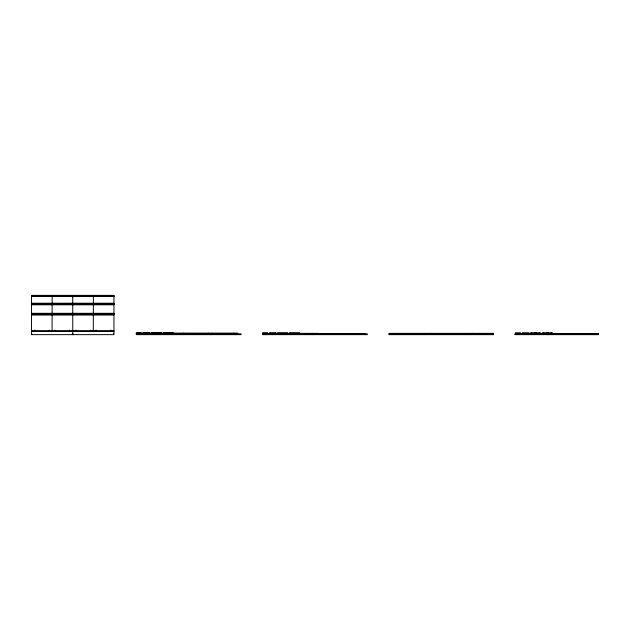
<?xml version="1.0" encoding="UTF-8"?>
<svg xmlns="http://www.w3.org/2000/svg" width="630" height="630" viewBox="0 0 630 630"><rect width="100%" height="100%" fill="white"/><g stroke="black" fill="none" stroke-linecap="round" stroke-linejoin="round"><path stroke-width="0.94" d="M31.5 296.21L113.959 296.21M31.539 296.336L113.92 296.336M71.954 296.722L73.505 296.722M31.539 303.211L113.92 303.211M31.539 303.471L113.92 303.471M31.539 303.558L113.92 303.558M31.539 304.503L113.92 304.503M31.539 304.573L113.92 304.573M31.539 304.755L113.92 304.755M31.539 313.307L113.92 313.307M31.539 313.559L113.92 313.559M31.539 313.645L113.92 313.645M31.539 314.591L113.92 314.591M31.539 314.661L113.92 314.661M31.539 314.85L113.92 314.85M31.5 330.781L113.959 330.781M31.5 331.301L113.959 331.301M141.348 332.782L136.293 332.782L136.293 334.648L241.085 334.648L241.085 333.876L136.293 333.876M143.026 332.782L149.782 332.782M151.239 332.782L161.382 332.782M163.225 332.782L173.368 332.782M267.616 332.782L262.56 332.782L262.56 334.648L367.353 334.648L367.353 333.876L262.56 333.876M269.53 332.782L275.932 332.782M277.507 332.782L287.65 332.782M289.493 332.782L299.636 332.782M522.136 332.782L528.893 332.782M318.78 333.616L341.673 333.616M342.098 333.616L364.99 333.616M515.096 334.05L535.626 334.05M536.051 334.05L556.581 334.05M557.014 334.05L577.545 334.05M577.97 334.05L598.5 334.05M515.096 334.475L535.626 334.475M536.051 334.475L556.581 334.475M557.014 334.475L577.545 334.475M577.97 334.475L598.5 334.475M552.478 333.876L552.478 332.782L542.335 332.782L542.335 333.876M551.171 332.782L551.171 333.876M548.068 332.782L548.068 333.876M548.037 332.782L548.037 333.876M546.753 332.782L546.753 333.876M543.651 332.782L543.651 333.876M540.501 333.876L540.501 332.782L530.358 332.782L530.358 333.876M539.193 332.782L539.193 333.876M536.083 332.782L536.051 334.648L556.581 334.648L556.581 333.876L515.096 333.876L515.096 334.648L535.626 334.648L535.626 333.876M534.775 332.782L534.775 333.876M531.665 332.782L531.665 333.876M520.467 333.876L520.467 332.782L515.411 332.782L515.411 333.876M493.188 333.876L493.188 333.357L389.253 333.357L389.253 333.876M490.746 333.357L490.746 333.876M490.487 333.357L490.487 333.876M472.831 333.357L472.831 333.876M472.579 333.357L472.579 333.876M472.146 333.357L472.146 333.876M431.172 333.357L431.172 333.876M430.92 333.357L430.92 333.876M430.487 333.357L430.487 333.876M389.513 333.357L389.513 333.876M364.99 333.876L364.731 333.616M342.358 333.616L342.098 333.876M341.673 333.876L341.413 333.616M319.04 333.616L318.78 333.876M318.347 333.876L318.347 333.357L300.179 333.357L300.179 333.876M299.754 333.876L299.754 333.357L281.586 333.357L281.586 333.876M281.153 333.876L281.153 333.357L262.993 333.357L262.993 333.876M237.652 333.876L237.652 333.105L212.743 333.105L212.743 333.876M233.911 333.105L233.911 333.876M212.31 333.876L212.31 333.105L187.401 333.105L187.401 333.876M208.577 333.105L208.577 333.876M186.968 333.876L186.968 333.105L162.06 333.105L162.06 333.876M183.236 333.105L183.236 333.876M161.634 333.876L161.634 333.105L136.726 333.105L136.726 333.876M157.894 333.105L157.894 333.876M155.319 333.105L155.319 333.876M113.597 333.79L113.597 334.648M113.187 330.781L113.187 331.301M110.785 330.096L110.785 330.781M96.138 330.096L96.138 330.781M93.728 330.781L93.728 331.301M93.39 296.336L93.303 330.781M92.957 330.781L92.957 331.301M90.555 330.096L90.555 330.781M75.907 330.096L75.907 330.781M73.505 330.781L73.505 331.301M73.096 333.79L73.096 334.648M72.733 296.21L72.773 330.781M72.733 331.301L72.733 334.648M72.363 333.79L72.363 334.648M71.954 330.781L71.954 331.301M69.552 330.096L69.552 330.781M54.904 330.096L54.904 330.781M52.503 330.781L52.503 331.301M52.156 296.336L52.07 330.781M51.731 330.781L51.731 331.301M49.321 330.096L49.321 330.781M34.681 330.096L34.681 330.781M32.272 330.781L32.272 331.301M31.862 333.79L31.862 334.648M113.959 295.352L31.5 295.352L31.5 334.648L113.959 334.648L113.959 295.352M493.621 333.876L388.828 333.876L388.828 334.648L493.621 334.648L493.621 333.876M577.545 333.876L557.014 333.876L557.014 334.648L577.545 334.648L577.545 333.876M598.5 333.876L577.97 333.876L577.97 334.648L598.5 334.648L598.5 333.876"/></g></svg>
